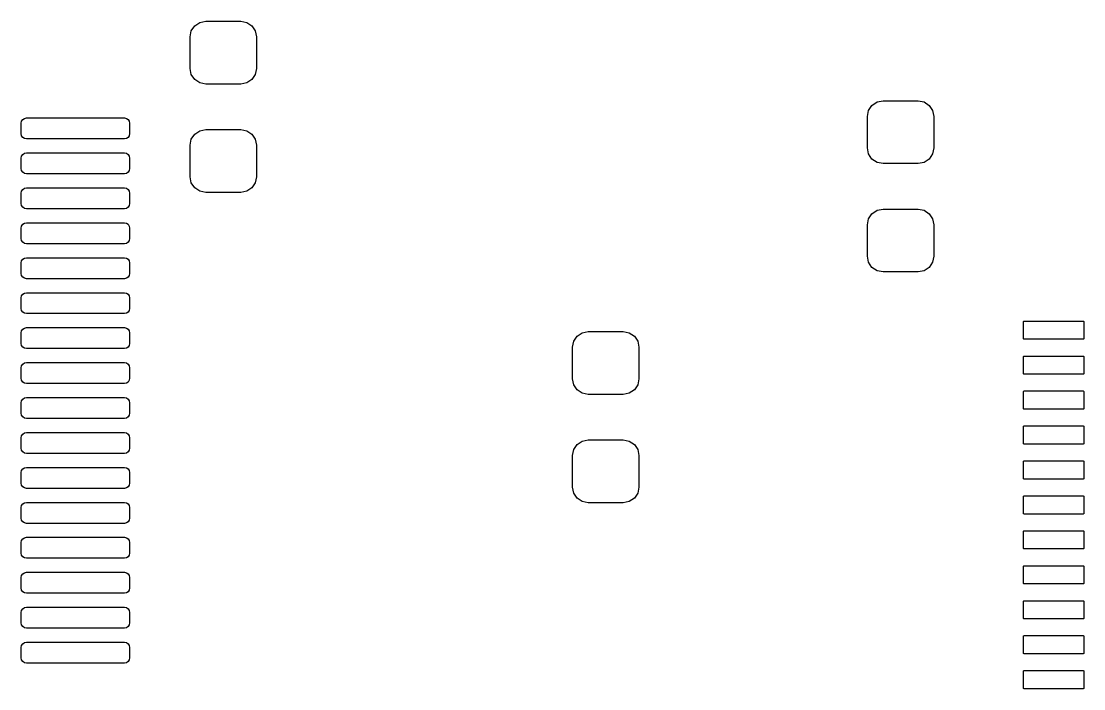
# Model space of a CAD drawing. Extents: x 57.3 to 110.4, y -154.3 to -112.9.
# Drawn here: x 78.61 to 93.81, y -144.5 to -134.95 of the extents above; entities that cross this region are included whole.
import ezdxf

# ---------------------------------------------------------------- set-up
doc = ezdxf.new("R2010")
doc.units = 0
doc.layers.add('BLACK', color=7, linetype='CONTINUOUS')

msp = doc.modelspace()

# ---------------------------------------------------------------- linework, layer by layer
at = {"layer": 'BLACK', "linetype": 'CONTINUOUS'}
for p, q in [((81.042127, -135.088896), (81.090901, -135.015901)), ((81.090901, -135.015901), (81.163896, -134.967127)), ((81.163896, -134.967127), (81.25, -134.95)), ((81.25, -134.95), (81.75, -134.95)), ((81.75, -134.95), (81.836104, -134.967127)), ((81.836104, -134.967127), (81.909099, -135.015901)), ((81.909099, -135.015901), (81.957873, -135.088896)), ((81.025, -135.175), (81.042127, -135.088896)), ((81.025, -135.625), (81.025, -135.175)), ((81.957873, -135.088896), (81.975, -135.175)), ((81.975, -135.175), (81.975, -135.625)), ((81.042127, -135.711104), (81.025, -135.625)), ((81.975, -135.625), (81.957873, -135.711104)), ((81.090901, -135.784099), (81.042127, -135.711104)), ((81.163896, -135.832873), (81.090901, -135.784099)), ((81.25, -135.85), (81.163896, -135.832873)), ((81.836104, -135.832873), (81.75, -135.85)), ((81.909099, -135.784099), (81.836104, -135.832873)), ((81.957873, -135.711104), (81.909099, -135.784099)), ((81.75, -135.85), (81.25, -135.85)), ((90.776901, -136.153301), (90.849896, -136.104527)), ((90.849896, -136.104527), (90.936, -136.0874)), ((90.936, -136.0874), (91.436, -136.0874)), ((91.436, -136.0874), (91.522104, -136.104527)), ((91.522104, -136.104527), (91.595099, -136.153301)), ((90.711, -136.3124), (90.728127, -136.226296)), ((90.728127, -136.226296), (90.776901, -136.153301)), ((91.595099, -136.153301), (91.643873, -136.226296)), ((91.643873, -136.226296), (91.661, -136.3124)), ((78.6108, -136.4084), (78.616509, -136.379699)), ((78.6108, -136.5584), (78.6108, -136.4084)), ((78.616509, -136.379699), (78.632767, -136.355367)), ((78.632767, -136.355367), (78.657099, -136.339109)), ((78.657099, -136.339109), (78.6858, -136.3334)), ((78.6858, -136.3334), (80.0858, -136.3334)), ((80.0858, -136.3334), (80.114501, -136.339109)), ((80.114501, -136.339109), (80.138833, -136.355367)), ((80.138833, -136.355367), (80.155091, -136.379699)), ((80.155091, -136.379699), (80.1608, -136.4084)), ((80.1608, -136.4084), (80.1608, -136.5584)), ((90.711, -136.7624), (90.711, -136.3124)), ((91.661, -136.3124), (91.661, -136.7624)), ((78.616509, -136.587101), (78.6108, -136.5584)), ((78.632767, -136.611433), (78.616509, -136.587101)), ((80.155091, -136.587101), (80.138833, -136.611433)), ((80.1608, -136.5584), (80.155091, -136.587101)), ((81.042127, -136.638896), (81.090901, -136.565901)), ((81.090901, -136.565901), (81.163896, -136.517127)), ((81.163896, -136.517127), (81.25, -136.5)), ((81.25, -136.5), (81.75, -136.5)), ((81.75, -136.5), (81.836104, -136.517127)), ((81.836104, -136.517127), (81.909099, -136.565901)), ((81.909099, -136.565901), (81.957873, -136.638896)), ((78.657099, -136.627691), (78.632767, -136.611433)), ((78.6858, -136.6334), (78.657099, -136.627691)), ((80.0858, -136.6334), (78.6858, -136.6334)), ((80.114501, -136.627691), (80.0858, -136.6334)), ((80.138833, -136.611433), (80.114501, -136.627691)), ((81.025, -136.725), (81.042127, -136.638896)), ((81.025, -137.175), (81.025, -136.725)), ((81.957873, -136.638896), (81.975, -136.725)), ((81.975, -136.725), (81.975, -137.175)), ((78.6108, -136.9084), (78.616509, -136.879699)), ((78.616509, -136.879699), (78.632767, -136.855367)), ((78.632767, -136.855367), (78.657099, -136.839109)), ((78.657099, -136.839109), (78.6858, -136.8334)), ((78.6858, -136.8334), (80.0858, -136.8334)), ((80.0858, -136.8334), (80.114501, -136.839109)), ((80.114501, -136.839109), (80.138833, -136.855367)), ((80.138833, -136.855367), (80.155091, -136.879699)), ((80.155091, -136.879699), (80.1608, -136.9084)), ((90.728127, -136.848504), (90.711, -136.7624)), ((90.776901, -136.921499), (90.728127, -136.848504)), ((91.643873, -136.848504), (91.595099, -136.921499)), ((91.661, -136.7624), (91.643873, -136.848504)), ((78.6108, -137.0584), (78.6108, -136.9084)), ((80.1608, -136.9084), (80.1608, -137.0584)), ((90.849896, -136.970273), (90.776901, -136.921499)), ((90.936, -136.9874), (90.849896, -136.970273)), ((91.436, -136.9874), (90.936, -136.9874)), ((91.522104, -136.970273), (91.436, -136.9874)), ((91.595099, -136.921499), (91.522104, -136.970273)), ((78.616509, -137.087101), (78.6108, -137.0584)), ((78.632767, -137.111433), (78.616509, -137.087101)), ((78.657099, -137.127691), (78.632767, -137.111433)), ((78.6858, -137.1334), (78.657099, -137.127691)), ((80.0858, -137.1334), (78.6858, -137.1334)), ((80.114501, -137.127691), (80.0858, -137.1334)), ((80.138833, -137.111433), (80.114501, -137.127691)), ((80.155091, -137.087101), (80.138833, -137.111433)), ((80.1608, -137.0584), (80.155091, -137.087101)), ((81.042127, -137.261104), (81.025, -137.175)), ((81.975, -137.175), (81.957873, -137.261104)), ((78.616509, -137.379699), (78.632767, -137.355367)), ((78.632767, -137.355367), (78.657099, -137.339109)), ((78.657099, -137.339109), (78.6858, -137.3334)), ((78.6858, -137.3334), (80.0858, -137.3334)), ((80.0858, -137.3334), (80.114501, -137.339109)), ((80.114501, -137.339109), (80.138833, -137.355367)), ((80.138833, -137.355367), (80.155091, -137.379699)), ((81.090901, -137.334099), (81.042127, -137.261104)), ((81.163896, -137.382873), (81.090901, -137.334099)), ((81.909099, -137.334099), (81.836104, -137.382873)), ((81.957873, -137.261104), (81.909099, -137.334099)), ((78.6108, -137.4084), (78.616509, -137.379699)), ((78.6108, -137.5584), (78.6108, -137.4084)), ((80.155091, -137.379699), (80.1608, -137.4084)), ((80.1608, -137.4084), (80.1608, -137.5584)), ((81.25, -137.4), (81.163896, -137.382873)), ((81.75, -137.4), (81.25, -137.4)), ((81.836104, -137.382873), (81.75, -137.4)), ((78.616509, -137.587101), (78.6108, -137.5584)), ((78.632767, -137.611433), (78.616509, -137.587101)), ((78.657099, -137.627691), (78.632767, -137.611433)), ((78.6858, -137.6334), (78.657099, -137.627691)), ((80.0858, -137.6334), (78.6858, -137.6334)), ((80.114501, -137.627691), (80.0858, -137.6334)), ((80.138833, -137.611433), (80.114501, -137.627691)), ((80.155091, -137.587101), (80.138833, -137.611433)), ((80.1608, -137.5584), (80.155091, -137.587101)), ((90.776901, -137.703301), (90.849896, -137.654527)), ((90.849896, -137.654527), (90.936, -137.6374)), ((90.936, -137.6374), (91.436, -137.6374)), ((91.436, -137.6374), (91.522104, -137.654527)), ((91.522104, -137.654527), (91.595099, -137.703301)), ((90.711, -137.8624), (90.728127, -137.776296)), ((90.728127, -137.776296), (90.776901, -137.703301)), ((91.595099, -137.703301), (91.643873, -137.776296)), ((91.643873, -137.776296), (91.661, -137.8624)), ((78.6108, -137.9084), (78.616509, -137.879699)), ((78.6108, -138.0584), (78.6108, -137.9084)), ((78.616509, -137.879699), (78.632767, -137.855367)), ((78.632767, -137.855367), (78.657099, -137.839109)), ((78.657099, -137.839109), (78.6858, -137.8334)), ((78.6858, -137.8334), (80.0858, -137.8334)), ((80.0858, -137.8334), (80.114501, -137.839109)), ((80.114501, -137.839109), (80.138833, -137.855367)), ((80.138833, -137.855367), (80.155091, -137.879699)), ((80.155091, -137.879699), (80.1608, -137.9084)), ((80.1608, -137.9084), (80.1608, -138.0584)), ((90.711, -138.3124), (90.711, -137.8624)), ((91.661, -137.8624), (91.661, -138.3124)), ((78.616509, -138.087101), (78.6108, -138.0584)), ((78.632767, -138.111433), (78.616509, -138.087101)), ((78.657099, -138.127691), (78.632767, -138.111433)), ((80.138833, -138.111433), (80.114501, -138.127691)), ((80.155091, -138.087101), (80.138833, -138.111433)), ((80.1608, -138.0584), (80.155091, -138.087101)), ((78.6858, -138.1334), (78.657099, -138.127691)), ((80.0858, -138.1334), (78.6858, -138.1334)), ((80.114501, -138.127691), (80.0858, -138.1334)), ((78.6108, -138.4084), (78.616509, -138.379699)), ((78.6108, -138.5584), (78.6108, -138.4084)), ((78.616509, -138.379699), (78.632767, -138.355367)), ((78.632767, -138.355367), (78.657099, -138.339109)), ((78.657099, -138.339109), (78.6858, -138.3334)), ((78.6858, -138.3334), (80.0858, -138.3334)), ((80.0858, -138.3334), (80.114501, -138.339109)), ((80.114501, -138.339109), (80.138833, -138.355367)), ((80.138833, -138.355367), (80.155091, -138.379699)), ((80.155091, -138.379699), (80.1608, -138.4084)), ((80.1608, -138.4084), (80.1608, -138.5584)), ((90.728127, -138.398504), (90.711, -138.3124)), ((90.776901, -138.471499), (90.728127, -138.398504)), ((91.643873, -138.398504), (91.595099, -138.471499)), ((91.661, -138.3124), (91.643873, -138.398504)), ((78.616509, -138.587101), (78.6108, -138.5584)), ((80.1608, -138.5584), (80.155091, -138.587101)), ((90.849896, -138.520273), (90.776901, -138.471499)), ((90.936, -138.5374), (90.849896, -138.520273)), ((91.436, -138.5374), (90.936, -138.5374)), ((91.522104, -138.520273), (91.436, -138.5374)), ((91.595099, -138.471499), (91.522104, -138.520273)), ((78.632767, -138.611433), (78.616509, -138.587101)), ((78.657099, -138.627691), (78.632767, -138.611433)), ((78.6858, -138.6334), (78.657099, -138.627691)), ((80.0858, -138.6334), (78.6858, -138.6334)), ((80.114501, -138.627691), (80.0858, -138.6334)), ((80.138833, -138.611433), (80.114501, -138.627691)), ((80.155091, -138.587101), (80.138833, -138.611433)), ((78.616509, -138.879699), (78.632767, -138.855367)), ((78.632767, -138.855367), (78.657099, -138.839109)), ((78.657099, -138.839109), (78.6858, -138.8334)), ((78.6858, -138.8334), (80.0858, -138.8334)), ((80.0858, -138.8334), (80.114501, -138.839109)), ((80.114501, -138.839109), (80.138833, -138.855367)), ((80.138833, -138.855367), (80.155091, -138.879699)), ((78.6108, -138.9084), (78.616509, -138.879699)), ((78.6108, -139.0584), (78.6108, -138.9084)), ((80.155091, -138.879699), (80.1608, -138.9084)), ((80.1608, -138.9084), (80.1608, -139.0584)), ((78.616509, -139.087101), (78.6108, -139.0584)), ((78.632767, -139.111433), (78.616509, -139.087101)), ((78.657099, -139.127691), (78.632767, -139.111433)), ((78.6858, -139.1334), (78.657099, -139.127691)), ((80.0858, -139.1334), (78.6858, -139.1334)), ((80.114501, -139.127691), (80.0858, -139.1334)), ((80.138833, -139.111433), (80.114501, -139.127691)), ((80.155091, -139.087101), (80.138833, -139.111433)), ((80.1608, -139.0584), (80.155091, -139.087101)), ((78.657099, -139.339109), (78.6858, -139.3334)), ((78.6858, -139.3334), (80.0858, -139.3334)), ((80.0858, -139.3334), (80.114501, -139.339109)), ((92.945381, -139.2478), (92.945975, -139.244815)), ((92.945381, -139.4922), (92.945381, -139.2478)), ((92.945975, -139.244815), (92.947666, -139.242285)), ((92.947666, -139.242285), (92.950196, -139.240594)), ((92.950196, -139.240594), (92.953181, -139.24)), ((92.953181, -139.24), (93.797581, -139.24)), ((93.797581, -139.24), (93.800566, -139.240594)), ((93.800566, -139.240594), (93.803096, -139.242285)), ((93.803096, -139.242285), (93.804787, -139.244815)), ((93.804787, -139.244815), (93.805381, -139.2478)), ((93.805381, -139.2478), (93.805381, -139.4922)), ((78.6108, -139.4084), (78.616509, -139.379699)), ((78.6108, -139.5584), (78.6108, -139.4084)), ((78.616509, -139.379699), (78.632767, -139.355367)), ((78.632767, -139.355367), (78.657099, -139.339109)), ((80.114501, -139.339109), (80.138833, -139.355367)), ((80.138833, -139.355367), (80.155091, -139.379699)), ((80.155091, -139.379699), (80.1608, -139.4084)), ((80.1608, -139.4084), (80.1608, -139.5584)), ((86.511727, -139.528297), (86.560501, -139.455302)), ((86.560501, -139.455302), (86.633496, -139.406528)), ((86.633496, -139.406528), (86.7196, -139.389401)), ((86.7196, -139.389401), (87.2196, -139.389401)), ((87.2196, -139.389401), (87.305704, -139.406528)), ((87.305704, -139.406528), (87.378699, -139.455302)), ((87.378699, -139.455302), (87.427473, -139.528297)), ((78.616509, -139.587101), (78.6108, -139.5584)), ((78.632767, -139.611433), (78.616509, -139.587101)), ((78.657099, -139.627691), (78.632767, -139.611433)), ((78.6858, -139.6334), (78.657099, -139.627691)), ((80.0858, -139.6334), (78.6858, -139.6334)), ((80.114501, -139.627691), (80.0858, -139.6334)), ((80.138833, -139.611433), (80.114501, -139.627691)), ((80.155091, -139.587101), (80.138833, -139.611433)), ((80.1608, -139.5584), (80.155091, -139.587101)), ((86.4946, -139.614401), (86.511727, -139.528297)), ((86.4946, -140.064401), (86.4946, -139.614401)), ((87.427473, -139.528297), (87.4446, -139.614401)), ((87.4446, -139.614401), (87.4446, -140.064401)), ((92.945975, -139.495185), (92.945381, -139.4922)), ((92.947666, -139.497715), (92.945975, -139.495185)), ((92.950196, -139.499406), (92.947666, -139.497715)), ((92.953181, -139.5), (92.950196, -139.499406)), ((93.797581, -139.5), (92.953181, -139.5)), ((93.800566, -139.499406), (93.797581, -139.5)), ((93.803096, -139.497715), (93.800566, -139.499406)), ((93.804787, -139.495185), (93.803096, -139.497715)), ((93.805381, -139.4922), (93.804787, -139.495185)), ((92.945381, -139.7478), (92.945975, -139.744815)), ((92.945381, -139.9922), (92.945381, -139.7478)), ((92.945975, -139.744815), (92.947666, -139.742285)), ((92.947666, -139.742285), (92.950196, -139.740594)), ((92.950196, -139.740594), (92.953181, -139.74)), ((92.953181, -139.74), (93.797581, -139.74)), ((93.797581, -139.74), (93.800566, -139.740594)), ((93.800566, -139.740594), (93.803096, -139.742285)), ((93.803096, -139.742285), (93.804787, -139.744815)), ((93.804787, -139.744815), (93.805381, -139.7478)), ((93.805381, -139.7478), (93.805381, -139.9922)), ((78.6108, -139.9084), (78.616509, -139.879699)), ((78.6108, -140.0584), (78.6108, -139.9084)), ((78.616509, -139.879699), (78.632767, -139.855367)), ((78.632767, -139.855367), (78.657099, -139.839109)), ((78.657099, -139.839109), (78.6858, -139.8334)), ((78.6858, -139.8334), (80.0858, -139.8334)), ((80.0858, -139.8334), (80.114501, -139.839109)), ((80.114501, -139.839109), (80.138833, -139.855367)), ((80.138833, -139.855367), (80.155091, -139.879699)), ((80.155091, -139.879699), (80.1608, -139.9084)), ((80.1608, -139.9084), (80.1608, -140.0584)), ((78.616509, -140.087101), (78.6108, -140.0584)), ((78.632767, -140.111433), (78.616509, -140.087101)), ((80.155091, -140.087101), (80.138833, -140.111433)), ((80.1608, -140.0584), (80.155091, -140.087101)), ((86.511727, -140.150505), (86.4946, -140.064401)), ((87.4446, -140.064401), (87.427473, -140.150505)), ((92.945975, -139.995185), (92.945381, -139.9922)), ((92.947666, -139.997715), (92.945975, -139.995185)), ((92.950196, -139.999406), (92.947666, -139.997715)), ((92.953181, -140), (92.950196, -139.999406)), ((93.797581, -140), (92.953181, -140)), ((93.800566, -139.999406), (93.797581, -140)), ((93.803096, -139.997715), (93.800566, -139.999406)), ((93.804787, -139.995185), (93.803096, -139.997715)), ((93.805381, -139.9922), (93.804787, -139.995185)), ((78.657099, -140.127691), (78.632767, -140.111433)), ((78.6858, -140.1334), (78.657099, -140.127691)), ((80.0858, -140.1334), (78.6858, -140.1334)), ((80.114501, -140.127691), (80.0858, -140.1334)), ((80.138833, -140.111433), (80.114501, -140.127691)), ((86.560501, -140.2235), (86.511727, -140.150505)), ((86.633496, -140.272274), (86.560501, -140.2235)), ((87.378699, -140.2235), (87.305704, -140.272274)), ((87.427473, -140.150505), (87.378699, -140.2235)), ((92.945381, -140.2478), (92.945975, -140.244815)), ((92.945975, -140.244815), (92.947666, -140.242285)), ((92.947666, -140.242285), (92.950196, -140.240594)), ((92.950196, -140.240594), (92.953181, -140.24)), ((92.953181, -140.24), (93.797581, -140.24)), ((93.797581, -140.24), (93.800566, -140.240594)), ((93.800566, -140.240594), (93.803096, -140.242285)), ((93.803096, -140.242285), (93.804787, -140.244815)), ((93.804787, -140.244815), (93.805381, -140.2478)), ((78.6108, -140.4084), (78.616509, -140.379699)), ((78.616509, -140.379699), (78.632767, -140.355367)), ((78.632767, -140.355367), (78.657099, -140.339109)), ((78.657099, -140.339109), (78.6858, -140.3334)), ((78.6858, -140.3334), (80.0858, -140.3334)), ((80.0858, -140.3334), (80.114501, -140.339109)), ((80.114501, -140.339109), (80.138833, -140.355367)), ((80.138833, -140.355367), (80.155091, -140.379699)), ((80.155091, -140.379699), (80.1608, -140.4084)), ((86.7196, -140.289401), (86.633496, -140.272274)), ((87.2196, -140.289401), (86.7196, -140.289401)), ((87.305704, -140.272274), (87.2196, -140.289401)), ((92.945381, -140.4922), (92.945381, -140.2478)), ((93.805381, -140.2478), (93.805381, -140.4922)), ((78.6108, -140.5584), (78.6108, -140.4084)), ((80.1608, -140.4084), (80.1608, -140.5584)), ((92.945975, -140.495185), (92.945381, -140.4922)), ((92.947666, -140.497715), (92.945975, -140.495185)), ((92.950196, -140.499406), (92.947666, -140.497715)), ((92.953181, -140.5), (92.950196, -140.499406)), ((93.797581, -140.5), (92.953181, -140.5)), ((93.800566, -140.499406), (93.797581, -140.5)), ((93.803096, -140.497715), (93.800566, -140.499406)), ((93.804787, -140.495185), (93.803096, -140.497715)), ((93.805381, -140.4922), (93.804787, -140.495185)), ((78.616509, -140.587101), (78.6108, -140.5584)), ((78.632767, -140.611433), (78.616509, -140.587101)), ((78.657099, -140.627691), (78.632767, -140.611433)), ((78.6858, -140.6334), (78.657099, -140.627691)), ((80.0858, -140.6334), (78.6858, -140.6334)), ((80.114501, -140.627691), (80.0858, -140.6334)), ((80.138833, -140.611433), (80.114501, -140.627691)), ((80.155091, -140.587101), (80.138833, -140.611433)), ((80.1608, -140.5584), (80.155091, -140.587101)), ((78.632767, -140.855367), (78.657099, -140.839109)), ((78.657099, -140.839109), (78.6858, -140.8334)), ((78.6858, -140.8334), (80.0858, -140.8334)), ((80.0858, -140.8334), (80.114501, -140.839109)), ((80.114501, -140.839109), (80.138833, -140.855367)), ((92.945381, -140.7478), (92.945975, -140.744815)), ((92.945381, -140.9922), (92.945381, -140.7478)), ((92.945975, -140.744815), (92.947666, -140.742285)), ((92.947666, -140.742285), (92.950196, -140.740594)), ((92.950196, -140.740594), (92.953181, -140.74)), ((92.953181, -140.74), (93.797581, -140.74)), ((93.797581, -140.74), (93.800566, -140.740594)), ((93.800566, -140.740594), (93.803096, -140.742285)), ((93.803096, -140.742285), (93.804787, -140.744815)), ((93.804787, -140.744815), (93.805381, -140.7478)), ((93.805381, -140.7478), (93.805381, -140.9922)), ((78.6108, -140.9084), (78.616509, -140.879699)), ((78.6108, -141.0584), (78.6108, -140.9084)), ((78.616509, -140.879699), (78.632767, -140.855367)), ((80.138833, -140.855367), (80.155091, -140.879699)), ((80.155091, -140.879699), (80.1608, -140.9084)), ((80.1608, -140.9084), (80.1608, -141.0584)), ((86.511727, -141.078297), (86.560501, -141.005302)), ((86.560501, -141.005302), (86.633496, -140.956528)), ((86.633496, -140.956528), (86.7196, -140.939401)), ((86.7196, -140.939401), (87.2196, -140.939401)), ((87.2196, -140.939401), (87.305704, -140.956528)), ((87.305704, -140.956528), (87.378699, -141.005302)), ((87.378699, -141.005302), (87.427473, -141.078297)), ((92.945975, -140.995185), (92.945381, -140.9922)), ((92.947666, -140.997715), (92.945975, -140.995185)), ((92.950196, -140.999406), (92.947666, -140.997715)), ((92.953181, -141), (92.950196, -140.999406)), ((93.797581, -141), (92.953181, -141)), ((93.800566, -140.999406), (93.797581, -141)), ((93.803096, -140.997715), (93.800566, -140.999406)), ((93.804787, -140.995185), (93.803096, -140.997715)), ((93.805381, -140.9922), (93.804787, -140.995185)), ((78.616509, -141.087101), (78.6108, -141.0584)), ((78.632767, -141.111433), (78.616509, -141.087101)), ((78.657099, -141.127691), (78.632767, -141.111433)), ((78.6858, -141.1334), (78.657099, -141.127691)), ((80.0858, -141.1334), (78.6858, -141.1334)), ((80.114501, -141.127691), (80.0858, -141.1334)), ((80.138833, -141.111433), (80.114501, -141.127691)), ((80.155091, -141.087101), (80.138833, -141.111433)), ((80.1608, -141.0584), (80.155091, -141.087101)), ((86.4946, -141.164401), (86.511727, -141.078297)), ((87.427473, -141.078297), (87.4446, -141.164401)), ((86.4946, -141.614401), (86.4946, -141.164401)), ((87.4446, -141.164401), (87.4446, -141.614401)), ((92.945381, -141.2478), (92.945975, -141.244815)), ((92.945381, -141.4922), (92.945381, -141.2478)), ((92.945975, -141.244815), (92.947666, -141.242285)), ((92.947666, -141.242285), (92.950196, -141.240594)), ((92.950196, -141.240594), (92.953181, -141.24)), ((92.953181, -141.24), (93.797581, -141.24)), ((93.797581, -141.24), (93.800566, -141.240594)), ((93.800566, -141.240594), (93.803096, -141.242285)), ((93.803096, -141.242285), (93.804787, -141.244815)), ((93.804787, -141.244815), (93.805381, -141.2478)), ((93.805381, -141.2478), (93.805381, -141.4922)), ((78.6108, -141.4084), (78.616509, -141.379699)), ((78.6108, -141.5584), (78.6108, -141.4084)), ((78.616509, -141.379699), (78.632767, -141.355367)), ((78.632767, -141.355367), (78.657099, -141.339109)), ((78.657099, -141.339109), (78.6858, -141.3334)), ((78.6858, -141.3334), (80.0858, -141.3334)), ((80.0858, -141.3334), (80.114501, -141.339109)), ((80.114501, -141.339109), (80.138833, -141.355367)), ((80.138833, -141.355367), (80.155091, -141.379699)), ((80.155091, -141.379699), (80.1608, -141.4084)), ((80.1608, -141.4084), (80.1608, -141.5584)), ((78.616509, -141.587101), (78.6108, -141.5584)), ((78.632767, -141.611433), (78.616509, -141.587101)), ((78.657099, -141.627691), (78.632767, -141.611433)), ((80.138833, -141.611433), (80.114501, -141.627691)), ((80.155091, -141.587101), (80.138833, -141.611433)), ((80.1608, -141.5584), (80.155091, -141.587101)), ((92.945975, -141.495185), (92.945381, -141.4922)), ((92.947666, -141.497715), (92.945975, -141.495185)), ((92.950196, -141.499406), (92.947666, -141.497715)), ((92.953181, -141.5), (92.950196, -141.499406)), ((93.797581, -141.5), (92.953181, -141.5)), ((93.800566, -141.499406), (93.797581, -141.5)), ((93.803096, -141.497715), (93.800566, -141.499406)), ((93.804787, -141.495185), (93.803096, -141.497715)), ((93.805381, -141.4922), (93.804787, -141.495185)), ((78.6858, -141.6334), (78.657099, -141.627691)), ((80.0858, -141.6334), (78.6858, -141.6334)), ((80.114501, -141.627691), (80.0858, -141.6334)), ((86.511727, -141.700505), (86.4946, -141.614401)), ((86.560501, -141.7735), (86.511727, -141.700505)), ((87.427473, -141.700505), (87.378699, -141.7735)), ((87.4446, -141.614401), (87.427473, -141.700505)), ((92.945381, -141.7478), (92.945975, -141.744815)), ((92.945381, -141.9922), (92.945381, -141.7478)), ((92.945975, -141.744815), (92.947666, -141.742285)), ((92.947666, -141.742285), (92.950196, -141.740594)), ((92.950196, -141.740594), (92.953181, -141.74)), ((92.953181, -141.74), (93.797581, -141.74)), ((93.797581, -141.74), (93.800566, -141.740594)), ((93.800566, -141.740594), (93.803096, -141.742285)), ((93.803096, -141.742285), (93.804787, -141.744815)), ((93.804787, -141.744815), (93.805381, -141.7478)), ((93.805381, -141.7478), (93.805381, -141.9922)), ((78.6108, -141.9084), (78.616509, -141.879699)), ((78.6108, -142.0584), (78.6108, -141.9084)), ((78.616509, -141.879699), (78.632767, -141.855367)), ((78.632767, -141.855367), (78.657099, -141.839109)), ((78.657099, -141.839109), (78.6858, -141.8334)), ((78.6858, -141.8334), (80.0858, -141.8334)), ((80.0858, -141.8334), (80.114501, -141.839109)), ((80.114501, -141.839109), (80.138833, -141.855367)), ((80.138833, -141.855367), (80.155091, -141.879699)), ((80.155091, -141.879699), (80.1608, -141.9084)), ((80.1608, -141.9084), (80.1608, -142.0584)), ((86.633496, -141.822274), (86.560501, -141.7735)), ((86.7196, -141.839401), (86.633496, -141.822274)), ((87.2196, -141.839401), (86.7196, -141.839401)), ((87.305704, -141.822274), (87.2196, -141.839401)), ((87.378699, -141.7735), (87.305704, -141.822274)), ((78.616509, -142.087101), (78.6108, -142.0584)), ((80.1608, -142.0584), (80.155091, -142.087101)), ((92.945975, -141.995185), (92.945381, -141.9922)), ((92.947666, -141.997715), (92.945975, -141.995185)), ((92.950196, -141.999406), (92.947666, -141.997715)), ((92.953181, -142), (92.950196, -141.999406)), ((93.797581, -142), (92.953181, -142)), ((93.800566, -141.999406), (93.797581, -142)), ((93.803096, -141.997715), (93.800566, -141.999406)), ((93.804787, -141.995185), (93.803096, -141.997715)), ((93.805381, -141.9922), (93.804787, -141.995185)), ((78.632767, -142.111433), (78.616509, -142.087101)), ((78.657099, -142.127691), (78.632767, -142.111433)), ((78.6858, -142.1334), (78.657099, -142.127691)), ((80.0858, -142.1334), (78.6858, -142.1334)), ((80.114501, -142.127691), (80.0858, -142.1334)), ((80.138833, -142.111433), (80.114501, -142.127691)), ((80.155091, -142.087101), (80.138833, -142.111433)), ((78.616509, -142.379699), (78.632767, -142.355367)), ((78.632767, -142.355367), (78.657099, -142.339109)), ((78.657099, -142.339109), (78.6858, -142.3334)), ((78.6858, -142.3334), (80.0858, -142.3334)), ((80.0858, -142.3334), (80.114501, -142.339109)), ((80.114501, -142.339109), (80.138833, -142.355367)), ((80.138833, -142.355367), (80.155091, -142.379699)), ((92.945381, -142.2478), (92.945975, -142.244815)), ((92.945381, -142.4922), (92.945381, -142.2478)), ((92.945975, -142.244815), (92.947666, -142.242285)), ((92.947666, -142.242285), (92.950196, -142.240594)), ((92.950196, -142.240594), (92.953181, -142.24)), ((92.953181, -142.24), (93.797581, -142.24)), ((93.797581, -142.24), (93.800566, -142.240594)), ((93.800566, -142.240594), (93.803096, -142.242285)), ((93.803096, -142.242285), (93.804787, -142.244815)), ((93.804787, -142.244815), (93.805381, -142.2478)), ((93.805381, -142.2478), (93.805381, -142.4922)), ((78.6108, -142.4084), (78.616509, -142.379699)), ((78.6108, -142.5584), (78.6108, -142.4084)), ((80.155091, -142.379699), (80.1608, -142.4084)), ((80.1608, -142.4084), (80.1608, -142.5584)), ((92.945975, -142.495185), (92.945381, -142.4922)), ((92.947666, -142.497715), (92.945975, -142.495185)), ((92.950196, -142.499406), (92.947666, -142.497715)), ((92.953181, -142.5), (92.950196, -142.499406)), ((93.797581, -142.5), (92.953181, -142.5)), ((93.800566, -142.499406), (93.797581, -142.5)), ((93.803096, -142.497715), (93.800566, -142.499406)), ((93.804787, -142.495185), (93.803096, -142.497715)), ((93.805381, -142.4922), (93.804787, -142.495185)), ((78.616509, -142.587101), (78.6108, -142.5584)), ((78.632767, -142.611433), (78.616509, -142.587101)), ((78.657099, -142.627691), (78.632767, -142.611433)), ((78.6858, -142.6334), (78.657099, -142.627691)), ((80.0858, -142.6334), (78.6858, -142.6334)), ((80.114501, -142.627691), (80.0858, -142.6334)), ((80.138833, -142.611433), (80.114501, -142.627691)), ((80.155091, -142.587101), (80.138833, -142.611433)), ((80.1608, -142.5584), (80.155091, -142.587101)), ((92.945381, -142.7478), (92.945975, -142.744815)), ((92.945381, -142.9922), (92.945381, -142.7478)), ((92.945975, -142.744815), (92.947666, -142.742285)), ((92.947666, -142.742285), (92.950196, -142.740594)), ((92.950196, -142.740594), (92.953181, -142.74)), ((92.953181, -142.74), (93.797581, -142.74)), ((93.797581, -142.74), (93.800566, -142.740594)), ((93.800566, -142.740594), (93.803096, -142.742285)), ((93.803096, -142.742285), (93.804787, -142.744815)), ((93.804787, -142.744815), (93.805381, -142.7478)), ((93.805381, -142.7478), (93.805381, -142.9922)), ((78.6108, -142.9084), (78.616509, -142.879699)), ((78.6108, -143.0584), (78.6108, -142.9084)), ((78.616509, -142.879699), (78.632767, -142.855367)), ((78.632767, -142.855367), (78.657099, -142.839109)), ((78.657099, -142.839109), (78.6858, -142.8334)), ((78.6858, -142.8334), (80.0858, -142.8334)), ((80.0858, -142.8334), (80.114501, -142.839109)), ((80.114501, -142.839109), (80.138833, -142.855367)), ((80.138833, -142.855367), (80.155091, -142.879699)), ((80.155091, -142.879699), (80.1608, -142.9084)), ((80.1608, -142.9084), (80.1608, -143.0584)), ((78.616509, -143.087101), (78.6108, -143.0584)), ((78.632767, -143.111433), (78.616509, -143.087101)), ((78.657099, -143.127691), (78.632767, -143.111433)), ((78.6858, -143.1334), (78.657099, -143.127691)), ((80.114501, -143.127691), (80.0858, -143.1334)), ((80.138833, -143.111433), (80.114501, -143.127691)), ((80.155091, -143.087101), (80.138833, -143.111433)), ((80.1608, -143.0584), (80.155091, -143.087101)), ((92.945975, -142.995185), (92.945381, -142.9922)), ((92.947666, -142.997715), (92.945975, -142.995185)), ((92.950196, -142.999406), (92.947666, -142.997715)), ((92.953181, -143), (92.950196, -142.999406)), ((93.797581, -143), (92.953181, -143)), ((93.800566, -142.999406), (93.797581, -143)), ((93.803096, -142.997715), (93.800566, -142.999406)), ((93.804787, -142.995185), (93.803096, -142.997715)), ((93.805381, -142.9922), (93.804787, -142.995185)), ((80.0858, -143.1334), (78.6858, -143.1334)), ((92.945381, -143.2478), (92.945975, -143.244815)), ((92.945381, -143.4922), (92.945381, -143.2478)), ((92.945975, -143.244815), (92.947666, -143.242285)), ((92.947666, -143.242285), (92.950196, -143.240594)), ((92.950196, -143.240594), (92.953181, -143.24)), ((92.953181, -143.24), (93.797581, -143.24)), ((93.797581, -143.24), (93.800566, -143.240594)), ((93.800566, -143.240594), (93.803096, -143.242285)), ((93.803096, -143.242285), (93.804787, -143.244815)), ((93.804787, -143.244815), (93.805381, -143.2478)), ((93.805381, -143.2478), (93.805381, -143.4922)), ((78.6108, -143.4084), (78.616509, -143.379699)), ((78.6108, -143.5584), (78.6108, -143.4084)), ((78.616509, -143.379699), (78.632767, -143.355367)), ((78.632767, -143.355367), (78.657099, -143.339109)), ((78.657099, -143.339109), (78.6858, -143.3334)), ((78.6858, -143.3334), (80.0858, -143.3334)), ((80.0858, -143.3334), (80.114501, -143.339109)), ((80.114501, -143.339109), (80.138833, -143.355367)), ((80.138833, -143.355367), (80.155091, -143.379699)), ((80.155091, -143.379699), (80.1608, -143.4084)), ((80.1608, -143.4084), (80.1608, -143.5584)), ((78.616509, -143.587101), (78.6108, -143.5584)), ((78.632767, -143.611433), (78.616509, -143.587101)), ((80.155091, -143.587101), (80.138833, -143.611433)), ((80.1608, -143.5584), (80.155091, -143.587101)), ((92.945975, -143.495185), (92.945381, -143.4922)), ((92.947666, -143.497715), (92.945975, -143.495185)), ((92.950196, -143.499406), (92.947666, -143.497715)), ((92.953181, -143.5), (92.950196, -143.499406)), ((93.797581, -143.5), (92.953181, -143.5)), ((93.800566, -143.499406), (93.797581, -143.5)), ((93.803096, -143.497715), (93.800566, -143.499406)), ((93.804787, -143.495185), (93.803096, -143.497715)), ((93.805381, -143.4922), (93.804787, -143.495185)), ((78.657099, -143.627691), (78.632767, -143.611433)), ((78.6858, -143.6334), (78.657099, -143.627691)), ((80.0858, -143.6334), (78.6858, -143.6334)), ((80.114501, -143.627691), (80.0858, -143.6334)), ((80.138833, -143.611433), (80.114501, -143.627691)), ((92.947666, -143.742285), (92.950196, -143.740594)), ((92.950196, -143.740594), (92.953181, -143.74)), ((92.953181, -143.74), (93.797581, -143.74)), ((93.797581, -143.74), (93.800566, -143.740594)), ((93.800566, -143.740594), (93.803096, -143.742285)), ((78.6108, -143.9084), (78.616509, -143.879699)), ((78.616509, -143.879699), (78.632767, -143.855367)), ((78.632767, -143.855367), (78.657099, -143.839109)), ((78.657099, -143.839109), (78.6858, -143.8334)), ((78.6858, -143.8334), (80.0858, -143.8334)), ((80.0858, -143.8334), (80.114501, -143.839109)), ((80.114501, -143.839109), (80.138833, -143.855367)), ((80.138833, -143.855367), (80.155091, -143.879699)), ((80.155091, -143.879699), (80.1608, -143.9084)), ((92.945381, -143.7478), (92.945975, -143.744815)), ((92.945381, -143.9922), (92.945381, -143.7478)), ((92.945975, -143.744815), (92.947666, -143.742285)), ((93.803096, -143.742285), (93.804787, -143.744815)), ((93.804787, -143.744815), (93.805381, -143.7478)), ((93.805381, -143.7478), (93.805381, -143.9922)), ((78.6108, -144.0584), (78.6108, -143.9084)), ((80.1608, -143.9084), (80.1608, -144.0584)), ((92.945975, -143.995185), (92.945381, -143.9922)), ((92.947666, -143.997715), (92.945975, -143.995185)), ((92.950196, -143.999406), (92.947666, -143.997715)), ((92.953181, -144), (92.950196, -143.999406)), ((93.797581, -144), (92.953181, -144)), ((93.800566, -143.999406), (93.797581, -144)), ((93.803096, -143.997715), (93.800566, -143.999406)), ((93.804787, -143.995185), (93.803096, -143.997715)), ((93.805381, -143.9922), (93.804787, -143.995185)), ((78.616509, -144.087101), (78.6108, -144.0584)), ((78.632767, -144.111433), (78.616509, -144.087101)), ((78.657099, -144.127691), (78.632767, -144.111433)), ((78.6858, -144.1334), (78.657099, -144.127691)), ((80.0858, -144.1334), (78.6858, -144.1334)), ((80.114501, -144.127691), (80.0858, -144.1334)), ((80.138833, -144.111433), (80.114501, -144.127691)), ((80.155091, -144.087101), (80.138833, -144.111433)), ((80.1608, -144.0584), (80.155091, -144.087101)), ((92.945381, -144.2478), (92.945975, -144.244815)), ((92.945381, -144.4922), (92.945381, -144.2478)), ((92.945975, -144.244815), (92.947666, -144.242285)), ((92.947666, -144.242285), (92.950196, -144.240594)), ((92.950196, -144.240594), (92.953181, -144.24)), ((92.953181, -144.24), (93.797581, -144.24)), ((93.797581, -144.24), (93.800566, -144.240594)), ((93.800566, -144.240594), (93.803096, -144.242285)), ((93.803096, -144.242285), (93.804787, -144.244815)), ((93.804787, -144.244815), (93.805381, -144.2478)), ((93.805381, -144.2478), (93.805381, -144.4922)), ((92.945975, -144.495185), (92.945381, -144.4922)), ((92.947666, -144.497715), (92.945975, -144.495185)), ((92.950196, -144.499406), (92.947666, -144.497715)), ((92.953181, -144.5), (92.950196, -144.499406)), ((93.797581, -144.5), (92.953181, -144.5)), ((93.800566, -144.499406), (93.797581, -144.5)), ((93.803096, -144.497715), (93.800566, -144.499406)), ((93.804787, -144.495185), (93.803096, -144.497715)), ((93.805381, -144.4922), (93.804787, -144.495185))]:
    msp.add_line(p, q, dxfattribs=at)

doc.saveas('drawing.dxf')
